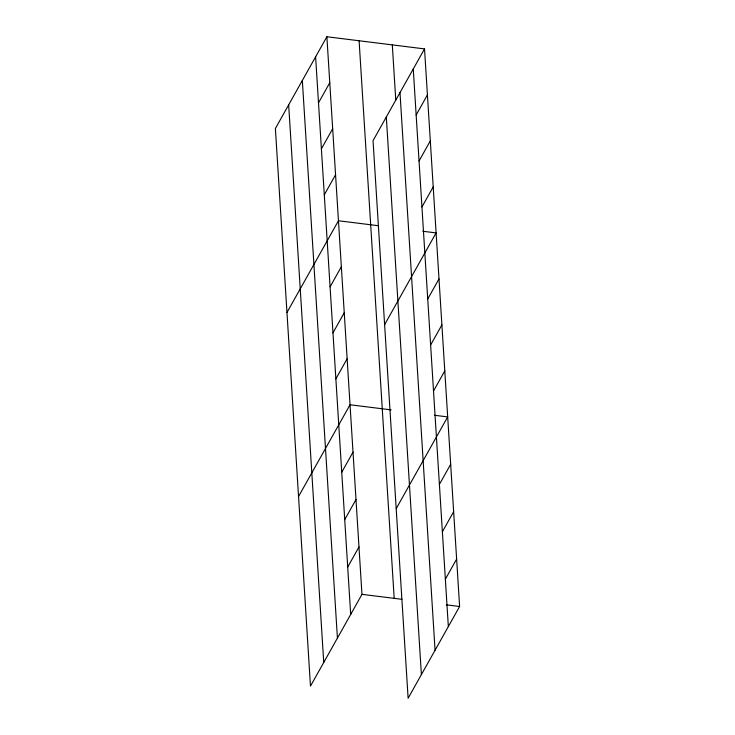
<?xml version="1.0" encoding="UTF-8"?>
<svg xmlns="http://www.w3.org/2000/svg" width="735" height="735" viewBox="0 0 735 735"><rect width="100%" height="100%" fill="white"/><g stroke="black" fill="none" stroke-linecap="round" stroke-linejoin="round"><path stroke-width="1.1" d="M326.882 36.75L275.386 128.506L310.473 686.104L361.96 594.349L326.882 36.75L424.527 48.896L459.614 606.494L408.118 698.25L373.04 140.651L424.527 48.896M318.503 102.845L329.776 82.752M321.397 148.847L332.67 128.754M324.291 194.849L335.564 174.755M286.962 312.513L338.458 220.757L378.433 225.728M416.148 114.991L427.421 94.898M330.079 286.852L341.352 266.759M419.042 160.993L430.315 140.9M332.973 332.854L344.246 312.761M421.936 206.994L433.209 186.901M335.867 378.856L347.14 358.763M384.616 324.659L436.103 232.903L422.772 231.249M298.539 496.52L350.035 404.764L391.112 409.873M427.724 298.998L438.997 278.905M341.738 472.247L353.02 452.154M430.618 345L441.891 324.907M344.724 519.645L355.997 499.552M433.512 391.002L444.785 370.909M347.71 567.043L358.983 546.95M396.193 508.666L447.679 416.91L434.348 415.247M439.392 484.393L450.665 464.309M442.369 531.791L453.651 511.698M445.355 579.189L456.628 559.096M361.96 594.349L401.935 599.319M446.274 604.832L459.614 606.494M413.254 68.989L448.341 626.578M399.987 92.638L435.065 650.236M392.306 44.89L395.761 99.868M386.307 117.003L421.394 674.601M359.103 40.756L394.19 598.354M315.609 56.843L350.687 614.432M302.333 80.492L337.42 638.081M288.662 104.857L323.74 662.455"/></g></svg>
